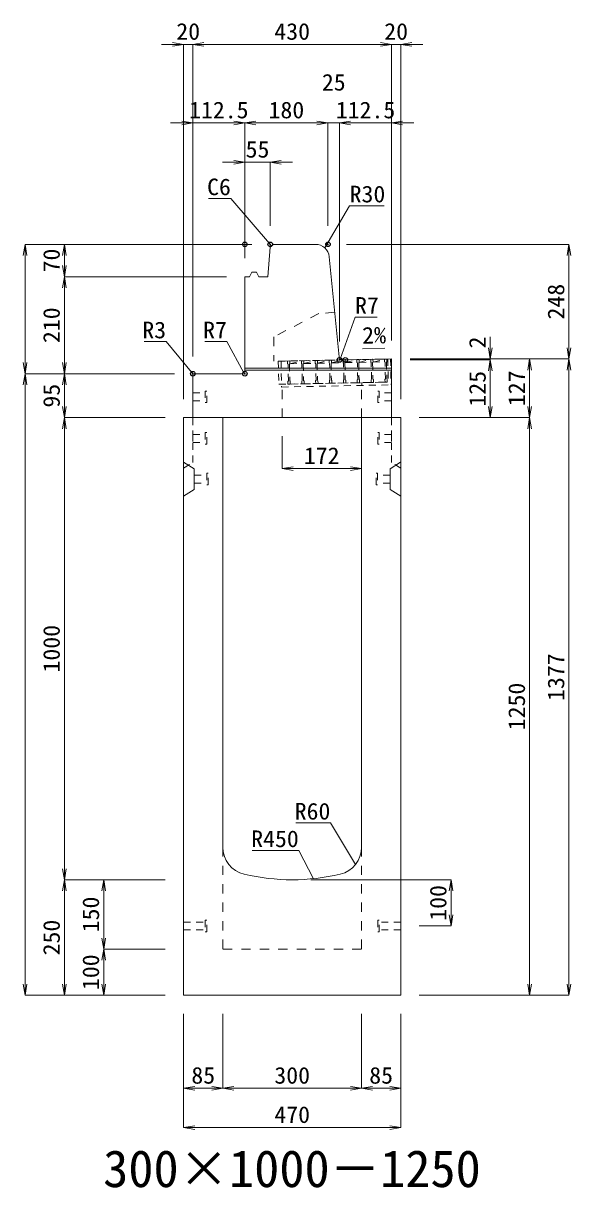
# Model space of a CAD drawing. Units: millimetres at full size; some dimension numbers follow another scale. Extents: x -18734 to 51600, y -18820 to 17820.
# Drawn here: x 19818 to 21003, y -15386 to -12867 of the extents above; entities that cross this region are included whole.
import ezdxf
from ezdxf.enums import TextEntityAlignment as Align

# ---------------------------------------------------------------- set-up
doc = ezdxf.new("R2010")
doc.units = ezdxf.units.MM
doc.header["$LTSCALE"] = 20
doc.header["$PDMODE"] = 32
doc.header["$PDSIZE"] = 10
doc.linetypes.add('USER1', pattern=[2, 1, -1])
doc.linetypes.add('USER2', pattern=[1.35, 0.75, -0.6])
for name, color, linetype, lineweight in [('インサート', 3, 'USER2', 9), ('グレーチング', 7, 'USER2', 5), ('受枠', 3, 'USER2', 9), ('寸法線', 7, 'Continuous', 13), ('引出線', 4, 'Continuous', 13), ('本体', 2, 'Continuous', 13), ('目地', 132, 'Continuous', 5)]:
    doc.layers.add(name, color=color, linetype=linetype, lineweight=lineweight)
doc.layers.add('作業エリア', color=11, linetype='Continuous')
doc.layers.add('文字', color=7, linetype='Continuous')
doc.styles.add('ＭＳ 明朝', font='')
doc.styles.get('ＭＳ 明朝').set_extended_font_data('MS Mincho')

# ---------------------------------------------------------------- blocks, each defined once
blk = doc.blocks.new('open_arrow')
at = {"color": 0, "linetype": 'Continuous', "lineweight": -2}
blk.add_lwpolyline([(7.5, 1.25), (0, 0), (7.5, -1.25)], dxfattribs=at)

msp = doc.modelspace()

# ---------------------------------------------------------------- linework, layer by layer
at = {"layer": 'インサート'}
for p, q in [((20185, -13666.5), (20212, -13666.5)), ((20185, -13666.5), (20185, -13683.5)), ((20215, -13662.5), (20212, -13662.5)), ((20212, -13662.5), (20212, -13687.5)), ((20215, -13687.5), (20215, -13662.5)), ((20585, -13662.5), (20588, -13662.5)), ((20585, -13687.5), (20585, -13662.5)), ((20588, -13662.5), (20588, -13687.5)), ((20615, -13666.5), (20588, -13666.5)), ((20615, -13666.5), (20615, -13683.5)), ((20185, -13683.5), (20212, -13683.5)), ((20212, -13687.5), (20215, -13687.5)), ((20588, -13687.5), (20585, -13687.5)), ((20615, -13683.5), (20588, -13683.5)), ((20185, -13756.5), (20212, -13756.5)), ((20185, -13756.5), (20185, -13773.5)), ((20215, -13752.5), (20212, -13752.5)), ((20212, -13752.5), (20212, -13777.5)), ((20215, -13777.5), (20215, -13752.5)), ((20585, -13752.5), (20588, -13752.5)), ((20585, -13777.5), (20585, -13752.5)), ((20588, -13752.5), (20588, -13777.5)), ((20615, -13756.5), (20588, -13756.5)), ((20615, -13756.5), (20615, -13773.5)), ((20185, -13773.5), (20212, -13773.5)), ((20212, -13777.5), (20215, -13777.5)), ((20588, -13777.5), (20585, -13777.5)), ((20615, -13773.5), (20588, -13773.5)), ((20188.2, -13844.5), (20215.2, -13844.5)), ((20188.2, -13844.5), (20188.2, -13861.5)), ((20218.2, -13840.5), (20215.2, -13840.5)), ((20215.2, -13840.5), (20215.2, -13865.5)), ((20218.2, -13865.5), (20218.2, -13840.5)), ((20581.8, -13840.5), (20584.8, -13840.5)), ((20581.8, -13865.5), (20581.8, -13840.5)), ((20584.8, -13840.5), (20584.8, -13865.5)), ((20611.8, -13844.5), (20584.8, -13844.5)), ((20611.8, -13844.5), (20611.8, -13861.5)), ((20188.2, -13861.5), (20215.2, -13861.5)), ((20215.2, -13865.5), (20218.2, -13865.5)), ((20584.8, -13865.5), (20581.8, -13865.5)), ((20611.8, -13861.5), (20584.8, -13861.5)), ((20165, -14811.5), (20212, -14811.5)), ((20165, -14811.5), (20165, -14828.5)), ((20215, -14807.5), (20212, -14807.5)), ((20212, -14807.5), (20212, -14832.5)), ((20215, -14832.5), (20215, -14807.5)), ((20588, -14807.5), (20585, -14807.5)), ((20585, -14807.5), (20585, -14832.5)), ((20588, -14832.5), (20588, -14807.5)), ((20635, -14811.5), (20588, -14811.5)), ((20635, -14828.5), (20635, -14811.5)), ((20165, -14828.5), (20212, -14828.5)), ((20212, -14832.5), (20215, -14832.5)), ((20585, -14832.5), (20588, -14832.5)), ((20635, -14828.5), (20588, -14828.5))]:
    msp.add_line(p, q, dxfattribs=at)
at = {"layer": 'グレーチング'}
for p, q in [((20389.92, -13597.5), (20604.88, -13593.2)), ((20395.04, -13603.4), (20419.92, -13596.9)), ((20395.04, -13603.4), (20420.04, -13602.9)), ((20425.04, -13602.8), (20449.91, -13596.3)), ((20425.04, -13602.8), (20450.03, -13602.3)), ((20455.03, -13602.2), (20479.91, -13595.7)), ((20455.03, -13602.2), (20480.03, -13601.7)), ((20485.03, -13601.6), (20509.9, -13595.1)), ((20485.03, -13601.6), (20510.02, -13601.1)), ((20515.02, -13601), (20539.89, -13594.5)), ((20515.02, -13601), (20540.01, -13600.5)), ((20545.01, -13600.4), (20569.89, -13593.9)), ((20545.01, -13600.4), (20570.01, -13599.9)), ((20575.01, -13599.8), (20599.88, -13593.3)), ((20575.01, -13599.8), (20600, -13599.3)), ((20390.92, -13647.49), (20605.88, -13643.19))]:
    msp.add_line(p, q, dxfattribs=at)
for points in [[(20389.92, -13597.5), (20394.92, -13597.4), (20395.04, -13603.4), (20394.06, -13604.42), (20394.78, -13640.41), (20395.8, -13641.39), (20395.92, -13647.39), (20390.92, -13647.49), (20390.8, -13641.49), (20391.78, -13640.47), (20391.06, -13604.48), (20390.04, -13603.5)], [(20419.92, -13596.9), (20424.92, -13596.8), (20425.04, -13602.8), (20424.06, -13603.82), (20424.78, -13639.81), (20425.8, -13640.79), (20425.92, -13646.79), (20420.92, -13646.89), (20420.8, -13640.89), (20421.78, -13639.87), (20421.06, -13603.88), (20420.04, -13602.9)], [(20449.91, -13596.3), (20454.91, -13596.2), (20455.03, -13602.2), (20454.05, -13603.22), (20454.77, -13639.21), (20455.79, -13640.19), (20455.91, -13646.19), (20450.91, -13646.29), (20450.79, -13640.29), (20451.77, -13639.27), (20451.05, -13603.28), (20450.03, -13602.3)], [(20479.91, -13595.7), (20484.91, -13595.6), (20485.03, -13601.6), (20484.05, -13602.62), (20484.77, -13638.61), (20485.79, -13639.59), (20485.91, -13645.59), (20480.91, -13645.69), (20480.79, -13639.69), (20481.77, -13638.67), (20481.05, -13602.68), (20480.03, -13601.7)], [(20509.9, -13595.1), (20514.9, -13595), (20515.02, -13601), (20514.04, -13602.02), (20514.76, -13638.01), (20515.78, -13638.99), (20515.9, -13644.99), (20510.9, -13645.09), (20510.78, -13639.09), (20511.76, -13638.07), (20511.04, -13602.08), (20510.02, -13601.1)], [(20539.89, -13594.5), (20544.89, -13594.4), (20545.01, -13600.4), (20544.03, -13601.42), (20544.75, -13637.41), (20545.77, -13638.39), (20545.89, -13644.39), (20540.89, -13644.49), (20540.77, -13638.49), (20541.75, -13637.47), (20541.03, -13601.48), (20540.01, -13600.5)], [(20569.89, -13593.9), (20574.89, -13593.8), (20575.01, -13599.8), (20574.03, -13600.82), (20574.75, -13636.81), (20575.77, -13637.79), (20575.89, -13643.79), (20570.89, -13643.89), (20570.77, -13637.89), (20571.75, -13636.87), (20571.03, -13600.88), (20570.01, -13599.9)], [(20599.88, -13593.3), (20604.88, -13593.2), (20605, -13599.2), (20604.02, -13600.22), (20604.74, -13636.21), (20605.76, -13637.19), (20605.88, -13643.19), (20600.88, -13643.29), (20600.76, -13637.29), (20601.74, -13636.27), (20601.02, -13600.28), (20600, -13599.3)]]:
    msp.add_lwpolyline(points, close=True, dxfattribs=at)
at = {"layer": '作業エリア'}
for p in [(20297.5, -13345), (20352.5, -13345), (20477.5, -13345), (20502.5, -13595), (20515, -13595), (20185, -13625), (20297.5, -13625)]:
    msp.add_point(p, dxfattribs=at)
at = {"layer": '受枠'}
for p, q in [((20369.93, -13597.9), (20612.88, -13593.04)), ((20369.93, -13597.9), (20370.93, -13647.89)), ((20375.93, -13597.78), (20377.05, -13653.77)), ((20606.88, -13593.16), (20607.88, -13643.15)), ((20612.88, -13593.04), (20614, -13649.03)), ((20370.93, -13647.89), (20607.88, -13643.15)), ((20377.05, -13653.77), (20614, -13649.03)), ((20550.89, -13644.29), (20551.01, -13650.29))]:
    msp.add_line(p, q, dxfattribs=at)
at = {"layer": '寸法線'}
for p, q in [((20233, -12912.31), (20117, -12912.31)), ((20165, -13680), (20165, -12912.31)), ((20185, -12912.31), (20615, -12912.31)), ((20185, -13588), (20185, -12912.31)), ((20185, -13588), (20185, -12912.31)), ((20567, -12912.31), (20683, -12912.31)), ((20615, -13553), (20615, -12912.31)), ((20615, -13553), (20615, -12912.31)), ((20635, -13680), (20635, -12912.31)), ((20137, -13082.31), (20297.5, -13082.31)), ((20185, -13588), (20185, -13082.31)), ((20297.5, -13082.31), (20477.5, -13082.31)), ((20297.5, -13375), (20297.5, -13082.31)), ((20297.5, -13375), (20297.5, -13082.31)), ((20429.5, -13082.31), (20550.5, -13082.31)), ((20477.5, -13305), (20477.5, -13082.31)), ((20477.5, -13305), (20477.5, -13082.31)), ((20502.5, -13555), (20502.5, -13082.31)), ((20502.5, -13082.31), (20663, -13082.31)), ((20502.5, -13555), (20502.5, -13082.31)), ((20615, -13553), (20615, -13082.31)), ((20249.5, -13167.31), (20400.5, -13167.31)), ((20297.5, -13375), (20297.5, -13167.31)), ((20352.5, -13305), (20352.5, -13167.31)), ((19822.06, -13625), (19822.06, -13345)), ((20312.5, -13345), (19822.06, -13345)), ((19907.06, -13415), (19907.06, -13345)), ((20312.5, -13345), (19907.06, -13345)), ((20517.5, -13345), (20998.78, -13345)), ((20998.78, -13593), (20998.78, -13345)), ((19907.06, -13625), (19907.06, -13415)), ((20257.5, -13415), (19907.06, -13415)), ((20257.5, -13415), (19907.06, -13415)), ((20828.78, -13643), (20828.78, -13545)), ((20655, -13593), (20998.78, -13593)), ((20655, -13593), (20913.78, -13593)), ((20655, -13593), (20828.78, -13593)), ((20655, -13593), (20998.78, -13593)), ((20655, -13595), (20828.78, -13595)), ((20655, -13595), (20828.78, -13595)), ((20828.78, -13720), (20828.78, -13595)), ((20913.78, -13720), (20913.78, -13593)), ((20998.78, -13593), (20998.78, -14970)), ((19822.06, -14970), (19822.06, -13625)), ((20145, -13625), (19822.06, -13625)), ((20145, -13625), (19822.06, -13625)), ((19907.06, -13720), (19907.06, -13625)), ((20145, -13625), (19907.06, -13625)), ((20145, -13625), (19907.06, -13625)), ((19907.06, -13720), (19907.06, -14720)), ((20125, -13720), (19907.06, -13720)), ((20125, -13720), (19907.06, -13720)), ((20675, -13720), (20913.78, -13720)), ((20675, -13720), (20913.78, -13720)), ((20675, -13720), (20828.78, -13720)), ((20913.78, -13720), (20913.78, -14970)), ((20378, -13760), (20378, -13830.23)), ((20378, -13830.23), (20550, -13830.23)), ((20125, -14720), (19907.06, -14720)), ((19907.06, -14970), (19907.06, -14720)), ((20125, -14720), (19907.06, -14720)), ((19992.06, -14720), (19992.06, -14870)), ((20125, -14720), (19992.06, -14720)), ((20440, -14720), (20743.78, -14720)), ((20743.78, -14720), (20743.78, -14820)), ((20675, -14820), (20743.78, -14820)), ((20125, -14870), (19992.06, -14870)), ((19992.06, -14870), (19992.06, -14970)), ((20125, -14870), (19992.06, -14870)), ((20125, -14970), (19822.06, -14970)), ((20125, -14970), (19907.06, -14970)), ((20125, -14970), (19992.06, -14970)), ((20675, -14970), (20913.78, -14970)), ((20675, -14970), (20998.78, -14970)), ((20165, -15010), (20165, -15171.16)), ((20165, -15010), (20165, -15256.16)), ((20250, -15010), (20250, -15171.16)), ((20250, -15010), (20250, -15171.16)), ((20550, -15010), (20550, -15171.16)), ((20550, -15010), (20550, -15171.16)), ((20635, -15010), (20635, -15171.16)), ((20635, -15010), (20635, -15256.16)), ((20165, -15171.16), (20250, -15171.16)), ((20250, -15171.16), (20550, -15171.16)), ((20550, -15171.16), (20635, -15171.16)), ((20165, -15256.16), (20635, -15256.16))]:
    msp.add_line(p, q, dxfattribs=at)
at = {"layer": '引出線'}
for points in [[(20355.29, -13347.99), (20267.27, -13245.82), (20218.92, -13245.82)], [(20470.48, -13352.76), (20524.33, -13261.36), (20599, -13261.36)], [(20504.14, -13593.19), (20536.08, -13502.42), (20584.01, -13502.42)], [(20185.88, -13625.88), (20127.15, -13555.51), (20079.43, -13555.51)], [(20295.45, -13622.95), (20258.75, -13555.51), (20210.82, -13555.51)], [(20552.12, -13570.88), (20600.83, -13569.9), (20552.08, -13570.88)], [(20537.07, -14686.68), (20482.66, -14596.79), (20407.98, -14596.79)], [(20446.44, -14717.6), (20414.22, -14656.45), (20313.21, -14656.45)]]:
    msp.add_lwpolyline(points, dxfattribs=at)
at = {"layer": '本体'}
for p, q in [((20347.5, -13415), (20352.07, -13350.98)), ((20352.07, -13350.98), (20358.5, -13345)), ((20358.5, -13345), (20450.35, -13345)), ((20480.2, -13372.01), (20501.87, -13588.7)), ((20297.5, -13415), (20297.5, -13618)), ((20297.5, -13415), (20307.5, -13415)), ((20307.5, -13415), (20312.5, -13405)), ((20312.5, -13405), (20322.5, -13405)), ((20322.5, -13405), (20327.5, -13415)), ((20327.5, -13415), (20347.5, -13415)), ((20515, -13595), (20508.83, -13595)), ((20615, -13593), (20515, -13595)), ((20615, -13593), (20615, -13720)), ((20185, -13628), (20185, -13720)), ((20290.5, -13625), (20188, -13625)), ((20165, -13720), (20165, -14970)), ((20165, -13720), (20250, -13720)), ((20185, -13720), (20615, -13720)), ((20250, -13720), (20250, -14649.47)), ((20550, -13720), (20635, -13720)), ((20550, -13720), (20550, -14649.47)), ((20635, -13720), (20635, -14970)), ((20165, -14970), (20635, -14970))]:
    msp.add_line(p, q, dxfattribs=at)
at = {"layer": '本体', "linetype": 'USER1'}
for p, q in [((20457.5, -13495), (20360.5, -13545)), ((20492.2, -13492), (20457.5, -13495)), ((20360.5, -13545), (20360.5, -13598.09)), ((20515, -13595), (20360.5, -13598.09)), ((20378, -13720), (20378, -13647.75)), ((20550, -13720), (20550, -13644.31))]:
    msp.add_line(p, q, dxfattribs=at)
at = {"layer": '本体', "linetype": 'USER2', "lineweight": 9}
for p, q in [((20185, -13817), (20185, -13720)), ((20615, -13817), (20615, -13720)), ((20165, -13829.5), (20185, -13817)), ((20635, -13829.5), (20615, -13817))]:
    msp.add_line(p, q, dxfattribs=at)
at = {"layer": '本体', "lineweight": 9}
for p, q in [((20165, -13816), (20188.2, -13830.5)), ((20188.2, -13830.5), (20188.2, -13875.5)), ((20634.58, -13816.26), (20611.8, -13830.5)), ((20611.8, -13830.5), (20611.8, -13875.5)), ((20188.2, -13875.5), (20165, -13890)), ((20611.8, -13875.5), (20635, -13890))]:
    msp.add_line(p, q, dxfattribs=at)
at = {"layer": '本体', "linetype": 'USER1', "lineweight": 15}
for p, q in [((20250, -14649.47), (20250, -14870)), ((20550, -14649.47), (20550, -14870)), ((20250, -14870), (20550, -14870))]:
    msp.add_line(p, q, dxfattribs=at)
at = {"layer": '本体'}
for centre, radius, start, end in [((20450.35, -13375), 30, 5.71059, 90), ((20508.83, -13588), 7, 185.71059, 270), ((20188, -13628), 3, 90, 180), ((20290.5, -13618), 7, 270, 0), ((20310, -14649.47), 60, 180, 256.65764), ((20490, -14649.47), 60, 283.34236, 0), ((20400, -14270), 450, 256.65764, 283.34236)]:
    msp.add_arc(centre, radius, start, end, dxfattribs=at)
at = {"layer": '目地'}
for p, q in [((20615, -13613), (20297.5, -13613)), ((20615, -13617), (20297.5, -13617))]:
    msp.add_line(p, q, dxfattribs=at)

# ---------------------------------------------------------------- block references
at = {"layer": '寸法線', "xscale": 3.2, "yscale": 3.2}
for p, rotation in [((20165, -12912.31), 180), ((20615, -12912.31), 180), ((20615, -12912.31), 180), ((20185, -13082.31), 180), ((20297.5, -13082.31), 180), ((20477.5, -13082.31), 180), ((20477.5, -13082.31), 180), ((20297.5, -13167.31), 180), ((19822.06, -13345), 270), ((19907.06, -13345), 270), ((20998.78, -13345), 270), ((19907.06, -13415), 90), ((19907.06, -13415), 270), ((20828.78, -13593), 90), ((20998.78, -13593), 90), ((19822.06, -13625), 90), ((19907.06, -13625), 90), ((20828.78, -13595), 270), ((20828.78, -13595), 270), ((20913.78, -13593), 270), ((20998.78, -13593), 270), ((19822.06, -13625), 270), ((19907.06, -13625), 270), ((19907.06, -13720), 90), ((20828.78, -13720), 90), ((20913.78, -13720), 90), ((19907.06, -13720), 270), ((20913.78, -13720), 270), ((20550, -13830.23), 180), ((19907.06, -14720), 90), ((19907.06, -14720), 270), ((19992.06, -14720), 270), ((20743.78, -14720), 270), ((20743.78, -14820), 90), ((19992.06, -14870), 90), ((19992.06, -14870), 270), ((19822.06, -14970), 90), ((19907.06, -14970), 90), ((19992.06, -14970), 90), ((20913.78, -14970), 90), ((20998.78, -14970), 90), ((20250, -15171.16), 180), ((20550, -15171.16), 180), ((20635, -15171.16), 180), ((20635, -15256.16), 180)]:
    msp.add_blockref('open_arrow', p, dxfattribs=dict(at, rotation=rotation))
for p in [(20185, -12912.31), (20185, -12912.31), (20635, -12912.31), (20297.5, -13082.31), (20502.5, -13082.31), (20502.5, -13082.31), (20615, -13082.31), (20352.5, -13167.31), (20378, -13830.23), (20165, -15171.16), (20250, -15171.16), (20550, -15171.16), (20165, -15256.16)]:
    msp.add_blockref('open_arrow', p, dxfattribs=at)
at = {"layer": '引出線', "xscale": 0.0533, "yscale": 0.0533}
for p, rotation in [((20355.29, -13347.99), 130.7), ((20470.48, -13352.76), 59.5), ((20552.12, -13570.88), 1.1), ((20504.14, -13593.19), 70.6), ((20185.88, -13625.88), 129.8), ((20295.45, -13622.95), 118.6), ((20537.07, -14686.68), 121.2), ((20446.44, -14717.6), 117.8)]:
    msp.add_blockref('open_arrow', p, dxfattribs=dict(at, rotation=rotation))

# ---------------------------------------------------------------- texts
at = {"layer": '寸法線', "style": 'ＭＳ 明朝', "width": 1.05}
for s, p in [('20', (20175, -12884.31)), ('430', (20400, -12884.31)), ('20', (20625, -12884.31)), ('25', (20490, -12994.31)), ('112.5', (20241.25, -13054.31)), ('180', (20387.5, -13054.31)), ('112.5', (20558.75, -13054.31)), ('55', (20325, -13139.31)), ('172', (20464, -13802.23)), ('85', (20207.5, -15143.16)), ('300', (20400, -15143.16)), ('85', (20592.5, -15143.16)), ('470', (20400, -15228.16))]:
    msp.add_text(s, height=36.03, dxfattribs=at).set_placement(p, align=Align.MIDDLE_CENTER)
for s, p in [('70', (19879.06, -13380)), ('248', (20970.78, -13469)), ('210', (19879.06, -13520)), ('2', (20800.78, -13557.41)), ('125', (20800.78, -13657.5)), ('127', (20885.78, -13656.5)), ('95', (19879.06, -13672.5)), ('1000', (19879.06, -14220)), ('1377', (20970.78, -14281.5)), ('1250', (20885.78, -14345)), ('100', (20715.78, -14770)), ('150', (19964.06, -14795)), ('250', (19879.06, -14845)), ('100', (19964.06, -14920))]:
    msp.add_text(s, height=36.03, rotation=90, dxfattribs=at).set_placement(p, align=Align.MIDDLE_CENTER)
at = {"layer": '引出線', "style": 'ＭＳ 明朝', "width": 1.05}
for s, p in [('C6', (20267.27, -13202.62)), ('R3', (20127.15, -13512.31)), ('R7', (20258.75, -13512.31)), ('R60', (20482.66, -14553.59)), ('R450', (20414.22, -14613.25))]:
    msp.add_text(s, height=36.03, dxfattribs=at).set_placement(p, align=Align.TOP_RIGHT)
for s, p in [('R30', (20524.33, -13218.16)), ('R7', (20536.08, -13459.22))]:
    msp.add_text(s, height=36.03, dxfattribs=at).set_placement(p, align=Align.TOP_LEFT)
msp.add_text('2%', height=36.03, rotation=1.146, dxfattribs=at).set_placement((20551.15, -13523.98), align=Align.TOP_LEFT)
at = {"layer": '文字', "style": 'ＭＳ 明朝'}
msp.add_text('300×1000－1250', height=80.06, dxfattribs=at).set_placement((20399.52, -15344.97), align=Align.MIDDLE_CENTER)

doc.saveas('drawing.dxf')
